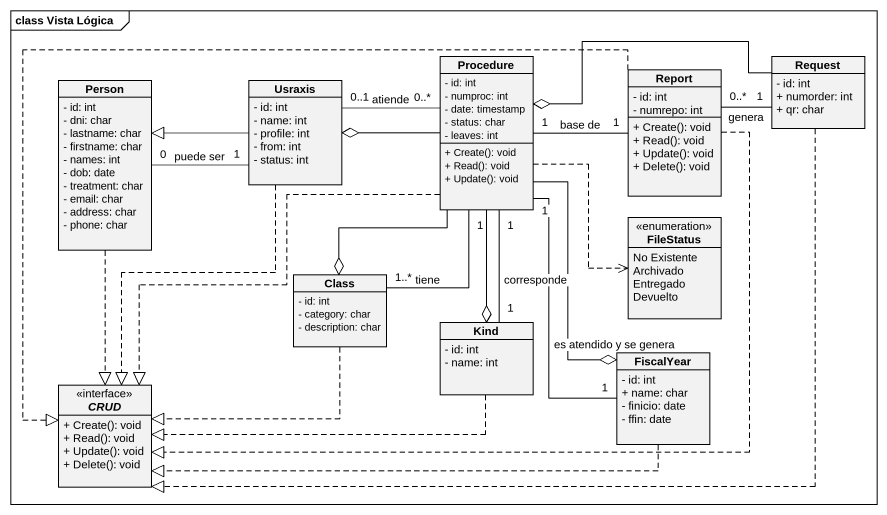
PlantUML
@startuml
mainframe class Vista Lógica
hide circle
hide empty members
skinparam classAttributeIconSize 0
class "Person" as Person_ {
  - id: int
  - dni: char
  - lastname: char
  - firstname: char
  - names: int
  - dob: date
  - treatment: char
  - email: char
  - address: char
  - phone: char
}
class Usraxis {
  - id: int
  - name: int
  - profile: int
  - from: int
  - status: int
}
class Procedure {
  - id: int
  - numproc: int
  - date: timestamp
  - status: char
  - leaves: int
  + Create(): void
  + Read(): void
  + Update(): void
}
class Report {
  - id: int
  - numrepo: int
  + Create(): void
  + Read(): void
  + Update(): void
  + Delete(): void
}
class Request {
  - id: int
  + numorder: int
  + qr: char
}
enum FileStatus {
  No Existente
  Archivado
  Entregado
  Devuelto
}
class "Class" as Class_ {
  - id: int
  - category: char
  - description: char
}
class Kind {
  - id: int
  - name: int
}
class FiscalYear {
  - id: int
  + name: char
  - finicio: date
  - ffin: date
}
interface CRUD {
  + Create(): void
  + Read(): void
  + Update(): void
  + Delete(): void
}
Person_ "0" -right- "1" Usraxis : puede ser
Person_ ..|> CRUD
Usraxis -left-|> Person_
Usraxis "0..1" -right- "0..*" Procedure : atiende
Usraxis ..|> CRUD
Procedure -left-o Usraxis
Procedure "1" -right- "1" Report : base de
Procedure ..> FileStatus
Procedure "1" -- "1..*" Class_ : tiene
Procedure --o Class_
Procedure --o Kind
Procedure "1" -- "1" FiscalYear : es atendido y se genera
Procedure --o FiscalYear
Procedure ..|> CRUD
Report .left.|> CRUD
Report .left.|> CRUD
Request -left-o Procedure
Request "1" -left- "0..*" Report : genera
Request .left.|> CRUD
Class_ .left.|> CRUD
Kind "1" -up- "1" Procedure : corresponde
Kind .left.|> CRUD
FiscalYear .left.|> CRUD
@enduml
